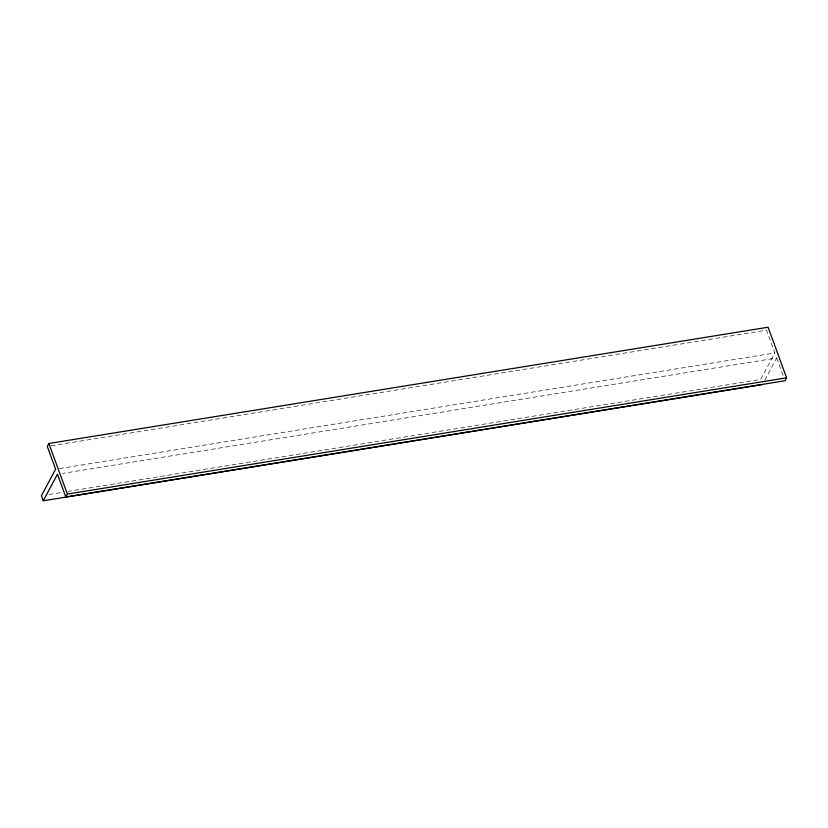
<?xml version="1.0" encoding="UTF-8"?>
<svg xmlns="http://www.w3.org/2000/svg" width="828" height="828" viewBox="0 0 828 828"><rect width="100%" height="100%" fill="white"/><g stroke="black" fill="none" stroke-linecap="round" stroke-linejoin="round"><path stroke-width="0.62" stroke-dasharray="4.14 3.1" d="M51.119 445.816L766.511 330.175L774.842 352.935L760.621 379.452L68.175 491.387M764.844 380.093L776.695 357.996L62.566 473.43M59.44 468.576L774.842 352.935M49.049 494.471L61.8 492.412M776.695 357.996L783.702 377.154"/><path stroke-width="1.24" d="M43.253 500.764L57.474 474.247L65.795 497.007L785.016 380.745L786.6 377.806L768.094 327.236L48.873 443.487L47.289 446.437L55.621 469.197L41.4 495.713L43.253 500.764L762.474 384.513M65.795 497.007L67.378 494.068L48.873 443.487M67.378 494.068L786.6 377.806"/></g></svg>
